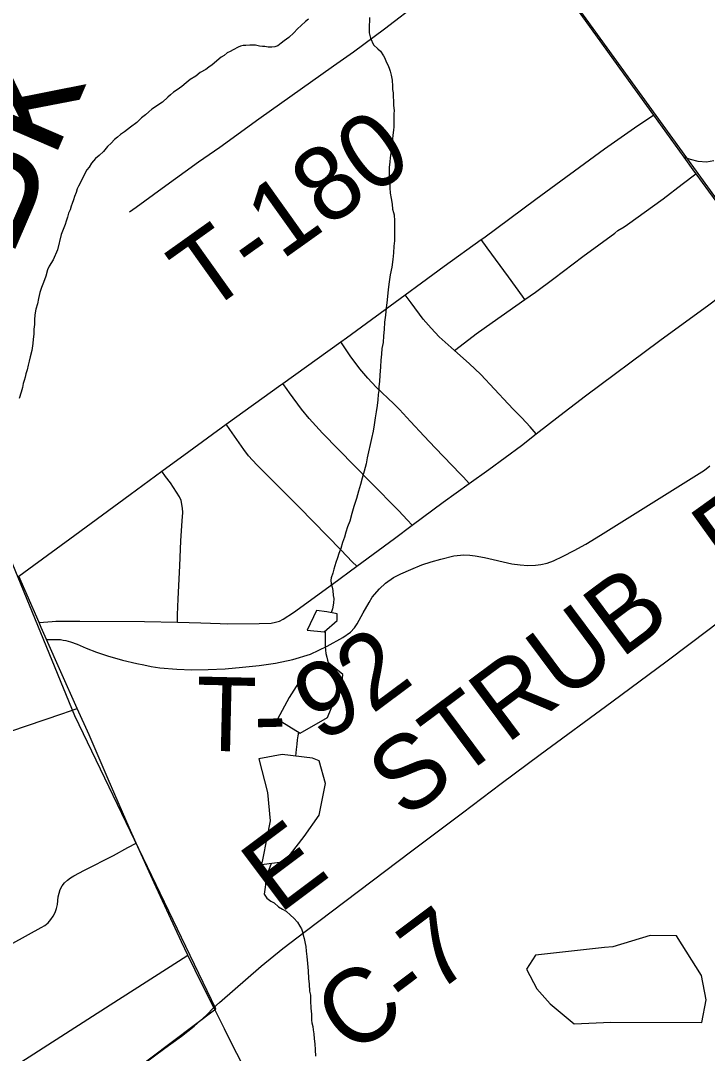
# Model space of a CAD drawing. Extents: x -16.6 to 83, y -37.7 to 22.
# Drawn here: x -8.319 to -7.792, y 16.723 to 17.516 of the extents above; entities that cross this region are included whole.
import ezdxf

# ---------------------------------------------------------------- set-up
doc = ezdxf.new("R2010")
doc.units = 0
for name, color, linetype in [('GM_X_County_Road', 7, 'Continuous'), ('GM_X_County_Road_Text', 7, 'Continuous'), ('GM_X_Minor_Lake', 7, 'Continuous'), ('GM_X_Minor_River', 7, 'Continuous'), ('GM_X_Minor_River_Text', 7, 'Continuous'), ('GM_X_Rail_Line', 7, 'Continuous'), ('GM_X_Township_Road', 7, 'Continuous'), ('GM_X_Township_Road_Text', 7, 'Continuous'), ('GM_X_US_Route', 7, 'Continuous')]:
    doc.layers.add(name, color=color, linetype=linetype)

msp = doc.modelspace()

# ---------------------------------------------------------------- linework, layer by layer
at = {"layer": 'GM_X_County_Road'}
msp.add_line((-8.30501, 17.05384), (-8.32059, 17.08928), dxfattribs=at)
for points in [[(-8.17086, 16.7582), (-8.16642, 16.76209), (-8.13466, 16.78999), (-8.11784, 16.80368), (-8.10086, 16.81661), (-8.01886, 16.87844), (-7.97997, 16.90767), (-7.95029, 16.9302), (-7.92032, 16.95241), (-7.86526, 16.99296), (-7.82278, 17.02439), (-7.79054, 17.04874), (-7.77326, 17.06197), (-7.74316, 17.08405), (-7.713, 17.106), (-7.69342, 17.12126), (-7.68403, 17.12932), (-7.67725, 17.13566), (-7.66652, 17.14681), (-7.64159, 17.17424), (-7.63778, 17.17844)], [(-8.29931, 17.04084), (-8.30335, 17.05006), (-8.30501, 17.05384)], [(-8.27575, 16.98776), (-8.28841, 17.01588), (-8.29931, 17.04084)], [(-8.23057, 16.88453), (-8.23582, 16.89635), (-8.25193, 16.93345), (-8.2667, 16.96768), (-8.27575, 16.98776)], [(-8.19073, 16.79849), (-8.19576, 16.8088), (-8.21675, 16.85387), (-8.23057, 16.88453)], [(-8.17086, 16.7582), (-8.17946, 16.77537), (-8.19073, 16.79849)], [(-8.31848, 16.64473), (-8.30325, 16.65625), (-8.26851, 16.68255), (-8.2411, 16.7028), (-8.22944, 16.71143), (-8.22428, 16.71524), (-8.2084, 16.72701), (-8.19569, 16.73618), (-8.18598, 16.7441), (-8.17649, 16.75249), (-8.17086, 16.7582)], [(-8.14531, 16.70774), (-8.15724, 16.73087), (-8.16275, 16.742), (-8.17086, 16.7582)]]:
    msp.add_lwpolyline(points, dxfattribs=at)
at = {"layer": 'GM_X_Minor_Lake'}
for points in [[(-8.09207, 17.06293), (-8.09918, 17.04792), (-8.08624, 17.04671), (-8.0763, 17.05541), (-8.07628, 17.06036), (-8.08426, 17.06193)], [(-8.08426, 17.06193), (-8.09207, 17.06293)], [(-8.10768, 17.00466), (-8.11314, 16.99623), (-8.12198, 16.97952), (-8.10451, 16.96877), (-8.08351, 16.98084), (-8.07233, 17.00857), (-8.07193, 17.0139), (-8.08253, 17.02249)], [(-8.08253, 17.02249), (-8.09818, 17.01937), (-8.10768, 17.00466)], [(-8.09515, 16.94969), (-8.1183, 16.95247), (-8.13621, 16.94914), (-8.12981, 16.92333)], [(-8.12981, 16.92333), (-8.12768, 16.90151), (-8.13314, 16.87299), (-8.13431, 16.86805), (-8.1164, 16.87024), (-8.10146, 16.88957), (-8.08995, 16.90588), (-8.08527, 16.93022), (-8.09014, 16.94775), (-8.09515, 16.94969)], [(-7.92404, 16.7984), (-7.93095, 16.78777), (-7.92302, 16.77251), (-7.91279, 16.76103), (-7.8942, 16.7457), (-7.86601, 16.74707), (-7.79633, 16.7467), (-7.79281, 16.76419), (-7.79654, 16.78286), (-7.81581, 16.81342), (-7.836, 16.81353), (-7.8646, 16.80493), (-7.87101, 16.80423)], [(-7.87101, 16.80423), (-7.92404, 16.7984)]]:
    msp.add_lwpolyline(points, dxfattribs=at)
at = {"layer": 'GM_X_Minor_River'}
for points in [[(-8.05126, 17.5182), (-8.05168, 17.50945), (-8.0517, 17.5064), (-8.05058, 17.50221), (-8.04832, 17.49725), (-8.0449, 17.49418), (-8.04301, 17.49227), (-8.04074, 17.48883), (-8.03961, 17.48692), (-8.03847, 17.48425), (-8.03734, 17.48196), (-8.03621, 17.47929), (-8.03546, 17.477), (-8.03471, 17.47395), (-8.03397, 17.47014), (-8.03361, 17.46557), (-8.03363, 17.46291), (-8.03326, 17.46024), (-8.03327, 17.45719), (-8.0329, 17.45415), (-8.03292, 17.45072), (-8.03256, 17.44691), (-8.03257, 17.44424), (-8.03258, 17.44196), (-8.03259, 17.4393), (-8.03262, 17.43435), (-8.03301, 17.43168), (-8.03341, 17.42788), (-8.0338, 17.42484), (-8.0342, 17.42141), (-8.0346, 17.41799), (-8.03539, 17.41038), (-8.03579, 17.40734), (-8.03619, 17.40315), (-8.03621, 17.4001), (-8.03622, 17.39706), (-8.03624, 17.39363), (-8.03587, 17.39097), (-8.03589, 17.38754), (-8.03552, 17.38335), (-8.03478, 17.37916), (-8.03404, 17.37497), (-8.03368, 17.37116), (-8.03293, 17.36849), (-8.03255, 17.36658), (-8.0322, 17.36201), (-8.03221, 17.35859), (-8.03223, 17.35478), (-8.03225, 17.35059), (-8.03227, 17.34679), (-8.03267, 17.3426), (-8.03307, 17.33765), (-8.03348, 17.33233), (-8.03427, 17.32662), (-8.03544, 17.32054), (-8.03623, 17.31521), (-8.03702, 17.3095), (-8.03781, 17.30151), (-8.03861, 17.29505), (-8.03901, 17.28972), (-8.0398, 17.28439), (-8.04021, 17.27868), (-8.04061, 17.27374), (-8.04101, 17.26879), (-8.0418, 17.26423), (-8.0422, 17.25966), (-8.0426, 17.25509), (-8.04301, 17.25015), (-8.04342, 17.24368), (-8.04382, 17.23873), (-8.04422, 17.23493), (-8.04424, 17.23188), (-8.04463, 17.22884), (-8.04503, 17.22465), (-8.04543, 17.22047), (-8.04622, 17.21552), (-8.047, 17.21096), (-8.04779, 17.20563), (-8.04857, 17.20069), (-8.04974, 17.19499), (-8.05324, 17.18016), (-8.05402, 17.17559)], [(-8.09811, 17.51693), (-8.10041, 17.51504), (-8.10385, 17.51201), (-8.10653, 17.50936), (-8.10959, 17.50633), (-8.11341, 17.50293), (-8.11685, 17.50028), (-8.11914, 17.49839), (-8.12182, 17.4965), (-8.12411, 17.49575), (-8.12639, 17.49538), (-8.12906, 17.4954), (-8.13172, 17.49579), (-8.13363, 17.4958), (-8.13591, 17.4962), (-8.13895, 17.49697), (-8.14086, 17.49699), (-8.14314, 17.497), (-8.14619, 17.49663), (-8.14848, 17.49664), (-8.15038, 17.49627), (-8.15229, 17.49552), (-8.15611, 17.49326), (-8.1584, 17.49213), (-8.16069, 17.491), (-8.16298, 17.48911), (-8.16528, 17.4876), (-8.17216, 17.48192), (-8.17483, 17.48003), (-8.17713, 17.47814), (-8.18132, 17.47588), (-8.18477, 17.47324), (-8.18897, 17.47059), (-8.19203, 17.46794), (-8.19547, 17.4653), (-8.19891, 17.46265), (-8.20196, 17.46076), (-8.20425, 17.45887), (-8.20617, 17.45698), (-8.21038, 17.4532), (-8.21382, 17.45093), (-8.21649, 17.44904), (-8.2184, 17.44791), (-8.22069, 17.44564), (-8.22337, 17.44337), (-8.22643, 17.4411), (-8.22987, 17.43769), (-8.23484, 17.43391), (-8.23943, 17.43051), (-8.24248, 17.42824), (-8.24478, 17.42635), (-8.24707, 17.42446), (-8.24975, 17.42181), (-8.25243, 17.41916), (-8.25549, 17.41537), (-8.25893, 17.41234), (-8.26161, 17.41007), (-8.26468, 17.40628), (-8.26659, 17.40325), (-8.26851, 17.40135), (-8.27005, 17.39793), (-8.27274, 17.39262), (-8.27466, 17.38882), (-8.27581, 17.38655), (-8.27659, 17.38388), (-8.27774, 17.38084), (-8.27852, 17.37818), (-8.27967, 17.37553), (-8.28045, 17.37325), (-8.28122, 17.37059), (-8.28237, 17.36793), (-8.28315, 17.36488), (-8.28431, 17.36184), (-8.28508, 17.35918), (-8.28816, 17.35159), (-8.29089, 17.3398), (-8.29435, 17.3322)], [(-8.29435, 17.3322), (-8.29742, 17.32727), (-8.29857, 17.32461), (-8.29974, 17.31967), (-8.30167, 17.31473), (-8.30321, 17.31093), (-8.30437, 17.30713), (-8.30553, 17.30257), (-8.30631, 17.29839), (-8.30748, 17.29421), (-8.30826, 17.29002), (-8.30866, 17.28622), (-8.30868, 17.28241), (-8.30907, 17.27899), (-8.30909, 17.27518), (-8.30949, 17.27138), (-8.30989, 17.26795), (-8.31067, 17.26263), (-8.31184, 17.25768), (-8.31262, 17.25426), (-8.31339, 17.25122), (-8.31417, 17.2478), (-8.31533, 17.24476), (-8.31572, 17.24209), (-8.31649, 17.23943), (-8.31727, 17.23715), (-8.31766, 17.23411), (-8.31882, 17.23069), (-8.32037, 17.22575)], [(-8.05402, 17.17559), (-8.05557, 17.16989), (-8.05712, 17.16457), (-8.05829, 17.15963), (-8.05983, 17.15468), (-8.06138, 17.14898), (-8.06332, 17.1429), (-8.06486, 17.13758), (-8.06642, 17.1315), (-8.06834, 17.12732), (-8.0695, 17.12314), (-8.07066, 17.11934), (-8.07221, 17.11516), (-8.07337, 17.1106), (-8.07491, 17.1068), (-8.07607, 17.10338), (-8.07723, 17.09996), (-8.078, 17.0973), (-8.07878, 17.09464), (-8.07956, 17.0916), (-8.08071, 17.08818), (-8.0811, 17.08628), (-8.08073, 17.08361), (-8.07999, 17.08094), (-8.07962, 17.07827), (-8.07925, 17.07446), (-8.07888, 17.07218), (-8.0789, 17.06875), (-8.07968, 17.06419), (-8.0809, 17.06127)], [(-8.08581, 17.04709), (-8.08548, 17.04633), (-8.0855, 17.04214), (-8.08551, 17.03986), (-8.08553, 17.03567), (-8.08517, 17.03262), (-8.0848, 17.02995), (-8.08405, 17.02728), (-8.08368, 17.025), (-8.08276, 17.02245)], [(-8.10595, 16.96966), (-8.10642, 16.96688), (-8.10682, 16.96383), (-8.10721, 16.96041), (-8.10761, 16.95622), (-8.10819, 16.95126)], [(-8.12694, 16.86895), (-8.13093, 16.85775), (-8.13133, 16.85471), (-8.13134, 16.85243), (-8.13213, 16.8452), (-8.13024, 16.84214), (-8.12721, 16.83984), (-8.12455, 16.83868), (-8.12113, 16.83562), (-8.1181, 16.8337), (-8.11544, 16.83216), (-8.11203, 16.8291), (-8.10937, 16.8268), (-8.10672, 16.82374), (-8.10483, 16.82069), (-8.1037, 16.81878), (-8.10294, 16.81649), (-8.1022, 16.81382), (-8.10145, 16.81115), (-8.1007, 16.80734), (-8.10033, 16.80505), (-8.09997, 16.80163), (-8.09961, 16.79744), (-8.09887, 16.7921), (-8.09852, 16.78639), (-8.09816, 16.78068), (-8.0978, 16.77611), (-8.09745, 16.77078), (-8.0967, 16.76773), (-8.09672, 16.76354), (-8.09637, 16.75783), (-8.09601, 16.75326), (-8.09602, 16.75098), (-8.09603, 16.74869), (-8.09566, 16.74641), (-8.09491, 16.74374), (-8.09454, 16.74107), (-8.09418, 16.73802), (-8.09381, 16.73421), (-8.09345, 16.7304), (-8.09309, 16.72584), (-8.09273, 16.72088)]]:
    msp.add_lwpolyline(points, dxfattribs=at)
at = {"layer": 'GM_X_Rail_Line'}
for points in [[(-8.47411, 18.33008), (-7.74886, 17.32885), (-7.32763, 16.77331)], [(-8.60526, 16.42893), (-8.16923, 16.75727), (-8.27761, 16.98226), (-8.37126, 17.21011), (-8.54859, 17.60606), (-8.60526, 17.73507)]]:
    msp.add_lwpolyline(points, dxfattribs=at)
at = {"layer": 'GM_X_Township_Road'}
msp.add_line((-8.11793, 17.23725), (-8.07348, 17.26912), dxfattribs=at)
for points in [[(-8.23559, 17.36905), (-8.23049, 17.37258), (-8.21045, 17.38716), (-8.18263, 17.40727), (-8.1662, 17.41868), (-8.13623, 17.44031), (-8.07909, 17.48114), (-8.06375, 17.49194), (-8.03974, 17.50958), (-8.01246, 17.53036), (-7.94677, 17.57783), (-7.93649, 17.58526)], [(-7.96564, 17.34773), (-7.96368, 17.34913), (-7.92357, 17.37868), (-7.87087, 17.41724), (-7.85313, 17.42996), (-7.84537, 17.43519), (-7.83343, 17.44321)], [(-7.78695, 17.40806), (-7.79261, 17.40703), (-7.79898, 17.40772), (-7.80484, 17.40907), (-7.81017, 17.41089)], [(-7.93218, 17.30163), (-7.92404, 17.30735), (-7.90975, 17.31777), (-7.88756, 17.33472), (-7.863, 17.35274), (-7.86065, 17.35474), (-7.85574, 17.35758), (-7.85328, 17.35928), (-7.82601, 17.37893), (-7.81124, 17.39025), (-7.80096, 17.39813)], [(-8.02401, 17.30534), (-8.01144, 17.31457), (-7.99404, 17.32741), (-7.96564, 17.34773)], [(-7.93218, 17.30163), (-7.93403, 17.30424), (-7.9447, 17.31924), (-7.96105, 17.34149), (-7.96564, 17.34773)], [(-7.92334, 17.19858), (-7.90532, 17.2126), (-7.88564, 17.22768), (-7.82843, 17.27023), (-7.79077, 17.2975), (-7.76113, 17.32003), (-7.74973, 17.32871)], [(-8.07348, 17.26912), (-8.06894, 17.27237), (-8.02401, 17.30534)], [(-7.98622, 17.26248), (-7.9888, 17.26475), (-7.99778, 17.27313), (-8.00416, 17.27974), (-8.01014, 17.28675), (-8.01934, 17.29909), (-8.02401, 17.30534)], [(-7.98622, 17.26248), (-7.98178, 17.26588), (-7.96944, 17.27531), (-7.95733, 17.28394), (-7.93218, 17.30163)], [(-7.97482, 17.16047), (-7.97933, 17.16534), (-7.98145, 17.16761), (-8.00096, 17.18774), (-8.00941, 17.19671), (-8.01998, 17.20807), (-8.02836, 17.21718), (-8.0328, 17.22156), (-8.04634, 17.2345), (-8.05277, 17.2413), (-8.05879, 17.24846), (-8.06623, 17.25849), (-8.07141, 17.26609), (-8.07348, 17.26912)], [(-7.92334, 17.19858), (-7.92816, 17.20391), (-7.93441, 17.2108), (-7.9407, 17.21727), (-7.94484, 17.22176), (-7.96583, 17.24415), (-7.97491, 17.25252), (-7.98622, 17.26248)], [(-8.16129, 17.20592), (-8.11947, 17.23614), (-8.11793, 17.23725)], [(-8.01867, 17.1284), (-8.02246, 17.13257), (-8.02873, 17.13947), (-8.05064, 17.16152), (-8.08736, 17.19911), (-8.09774, 17.21037), (-8.10369, 17.21753), (-8.11287, 17.23012), (-8.11466, 17.23264), (-8.11793, 17.23725)], [(-8.21083, 17.16985), (-8.19005, 17.18513), (-8.16129, 17.20592)], [(-8.06122, 17.09695), (-8.06457, 17.10044), (-8.0731, 17.10931), (-8.10531, 17.14235), (-8.1225, 17.1595), (-8.13791, 17.17484), (-8.14419, 17.18167), (-8.14797, 17.18654), (-8.15316, 17.19431), (-8.15851, 17.20195), (-8.16129, 17.20592)], [(-7.97482, 17.16047), (-7.95967, 17.17133), (-7.93469, 17.18974), (-7.92334, 17.19858)], [(-8.17086, 16.7582), (-8.16642, 16.76209), (-8.13466, 16.78999), (-8.11784, 16.80368), (-8.10086, 16.81661), (-8.01886, 16.87844), (-7.97997, 16.90767), (-7.95029, 16.9302), (-7.92032, 16.95241), (-7.86526, 16.99296), (-7.82278, 17.02439), (-7.79054, 17.04874), (-7.77326, 17.06197), (-7.74316, 17.08405), (-7.713, 17.106), (-7.69342, 17.12126), (-7.68403, 17.12932), (-7.67725, 17.13566), (-7.66652, 17.14681), (-7.64159, 17.17424), (-7.63778, 17.17844)], [(-8.32059, 17.08928), (-8.31279, 17.09502), (-8.27769, 17.12086), (-8.2352, 17.15193), (-8.21083, 17.16985)], [(-8.29931, 17.04084), (-8.29511, 17.04084), (-8.29094, 17.04084), (-8.2886, 17.04065), (-8.28644, 17.04033), (-8.28462, 17.03991), (-8.2809, 17.03891), (-8.2759, 17.03716), (-8.2689, 17.03399), (-8.26104, 17.03105), (-8.25251, 17.02834), (-8.24112, 17.02493), (-8.22998, 17.02232), (-8.22473, 17.02124), (-8.21901, 17.02016), (-8.21238, 17.01908), (-8.19926, 17.018), (-8.18768, 17.01738), (-8.17533, 17.01765), (-8.16221, 17.01831), (-8.14878, 17.0194), (-8.13597, 17.02079), (-8.12362, 17.02248), (-8.11034, 17.02542), (-8.0966, 17.02959), (-8.08395, 17.03561), (-8.07191, 17.04224), (-8.06592, 17.04636), (-8.0628, 17.04981), (-8.0608, 17.05289), (-8.05625, 17.06121), (-8.0517, 17.06905), (-8.0493, 17.07325), (-8.04382, 17.0796), (-8.03904, 17.08408), (-8.03286, 17.08825), (-8.02727, 17.09125), (-8.01972, 17.09457), (-8.01109, 17.0981), (-8.00415, 17.10044), (-7.99674, 17.10245), (-7.98655, 17.10492), (-7.97884, 17.10569), (-7.97436, 17.10539), (-7.97035, 17.10492), (-7.96309, 17.10369), (-7.94211, 17.09887), (-7.93561, 17.09798), (-7.92975, 17.09751), (-7.92388, 17.09783), (-7.91972, 17.09829), (-7.91508, 17.09937), (-7.91, 17.10122), (-7.90274, 17.10477), (-7.89425, 17.1091), (-7.8853, 17.11404), (-7.87403, 17.12083), (-7.79407, 17.17085), (-7.79006, 17.17394)], [(-8.19883, 17.05405), (-8.19867, 17.05964), (-8.19832, 17.07198), (-8.19697, 17.09721), (-8.1961, 17.11638), (-8.1951, 17.13192), (-8.19473, 17.13835), (-8.19492, 17.14149), (-8.19602, 17.14755), (-8.1973, 17.15037), (-8.20426, 17.16089), (-8.20798, 17.16596), (-8.21083, 17.16985)], [(-8.01867, 17.1284), (-7.99494, 17.14606), (-7.97482, 17.16047)], [(-8.06122, 17.09695), (-8.03226, 17.11829), (-8.01867, 17.1284)], [(-8.19883, 17.05405), (-8.18074, 17.05365), (-8.16599, 17.05292), (-8.16035, 17.05287), (-8.13618, 17.05302), (-8.1268, 17.05342), (-8.12362, 17.05394), (-8.12055, 17.05491), (-8.11768, 17.05632), (-8.10985, 17.06152), (-8.07969, 17.08335), (-8.06122, 17.09695)], [(-8.30501, 17.05384), (-8.29506, 17.05469), (-8.29215, 17.05494), (-8.28911, 17.05484), (-8.27364, 17.05481), (-8.22402, 17.05462), (-8.19883, 17.05405)], [(-8.60526, 16.88033), (-8.57881, 16.88887), (-8.56094, 16.89472), (-8.52915, 16.90463), (-8.43245, 16.93683), (-8.37615, 16.95466), (-8.34064, 16.96589), (-8.28761, 16.98375), (-8.27575, 16.98776)], [(-8.32524, 16.80763), (-8.30333, 16.81958), (-8.30063, 16.82128), (-8.2981, 16.82335), (-8.29593, 16.82572), (-8.29412, 16.82832), (-8.29265, 16.83121), (-8.29157, 16.83427), (-8.29091, 16.83744), (-8.29039, 16.84324), (-8.28975, 16.84618), (-8.28874, 16.84899), (-8.28732, 16.85159), (-8.2855, 16.85393), (-8.28335, 16.85598), (-8.2809, 16.85776), (-8.27827, 16.85934), (-8.27005, 16.86374), (-8.24783, 16.87503), (-8.23692, 16.88104), (-8.23057, 16.88453)], [(-8.5164, 16.59396), (-8.51023, 16.59608), (-8.50452, 16.59853), (-8.49897, 16.60134), (-8.49096, 16.60605), (-8.47535, 16.61621), (-8.44655, 16.63465), (-8.25045, 16.76032), (-8.198, 16.79384), (-8.19073, 16.79849)], [(-8.31848, 16.64473), (-8.30325, 16.65625), (-8.26851, 16.68255), (-8.2411, 16.7028), (-8.22944, 16.71143), (-8.22428, 16.71524), (-8.2084, 16.72701), (-8.19569, 16.73618), (-8.18598, 16.7441), (-8.17649, 16.75249), (-8.17086, 16.7582)]]:
    msp.add_lwpolyline(points, dxfattribs=at)
at = {"layer": 'GM_X_US_Route'}
msp.add_lwpolyline([(-8.20356, 17.95478), (-8.20036, 17.95025), (-8.17513, 17.91555), (-8.16847, 17.90633), (-8.15331, 17.88534), (-8.10037, 17.81239), (-8.0458, 17.73687), (-7.98926, 17.65887), (-7.96125, 17.61978), (-7.93649, 17.58526), (-7.90368, 17.54061), (-7.88914, 17.5205), (-7.8528, 17.47013), (-7.83343, 17.44321), (-7.81017, 17.41089), (-7.80198, 17.39951), (-7.80096, 17.39813), (-7.7912, 17.38475), (-7.74973, 17.32871), (-7.73193, 17.30459)], dxfattribs=at)

# ---------------------------------------------------------------- texts
at = {"layer": 'GM_X_County_Road_Text'}
for s, height, rotation, p in [('R', 0.05682, 35.72234, (-7.77608, 17.08819)), ('STRUB', 0.056818, 36.70537, (-8.0242, 16.90193)), ('E', 0.05682, 36.86814, (-8.12083, 16.82943)), ('C-7', 0.056818, 36.86955, (-8.06485, 16.72007))]:
    msp.add_text(s, height=height, rotation=rotation, dxfattribs=at).set_placement(p)
at = {"layer": 'GM_X_Minor_River_Text'}
msp.add_text('Bk', height=0.094762, rotation=66.65732, dxfattribs=at).set_placement((-8.32735, 17.33112))
at = {"layer": 'GM_X_Township_Road_Text'}
for s, height, rotation, p in [('T-180', 0.056818, 35.47283, (-8.17737, 17.28978)), ('2', 0.05682, 36.67851, (-8.04955, 16.98292)), ('9', 0.05682, 26.31424, (-8.09046, 16.96156)), ('T', 0.05682, 358.68422, (-8.18516, 16.95557)), ('-', 0.05682, 1.38264, (-8.13976, 16.9546))]:
    msp.add_text(s, height=height, rotation=rotation, dxfattribs=at).set_placement(p)

doc.saveas('drawing.dxf')
